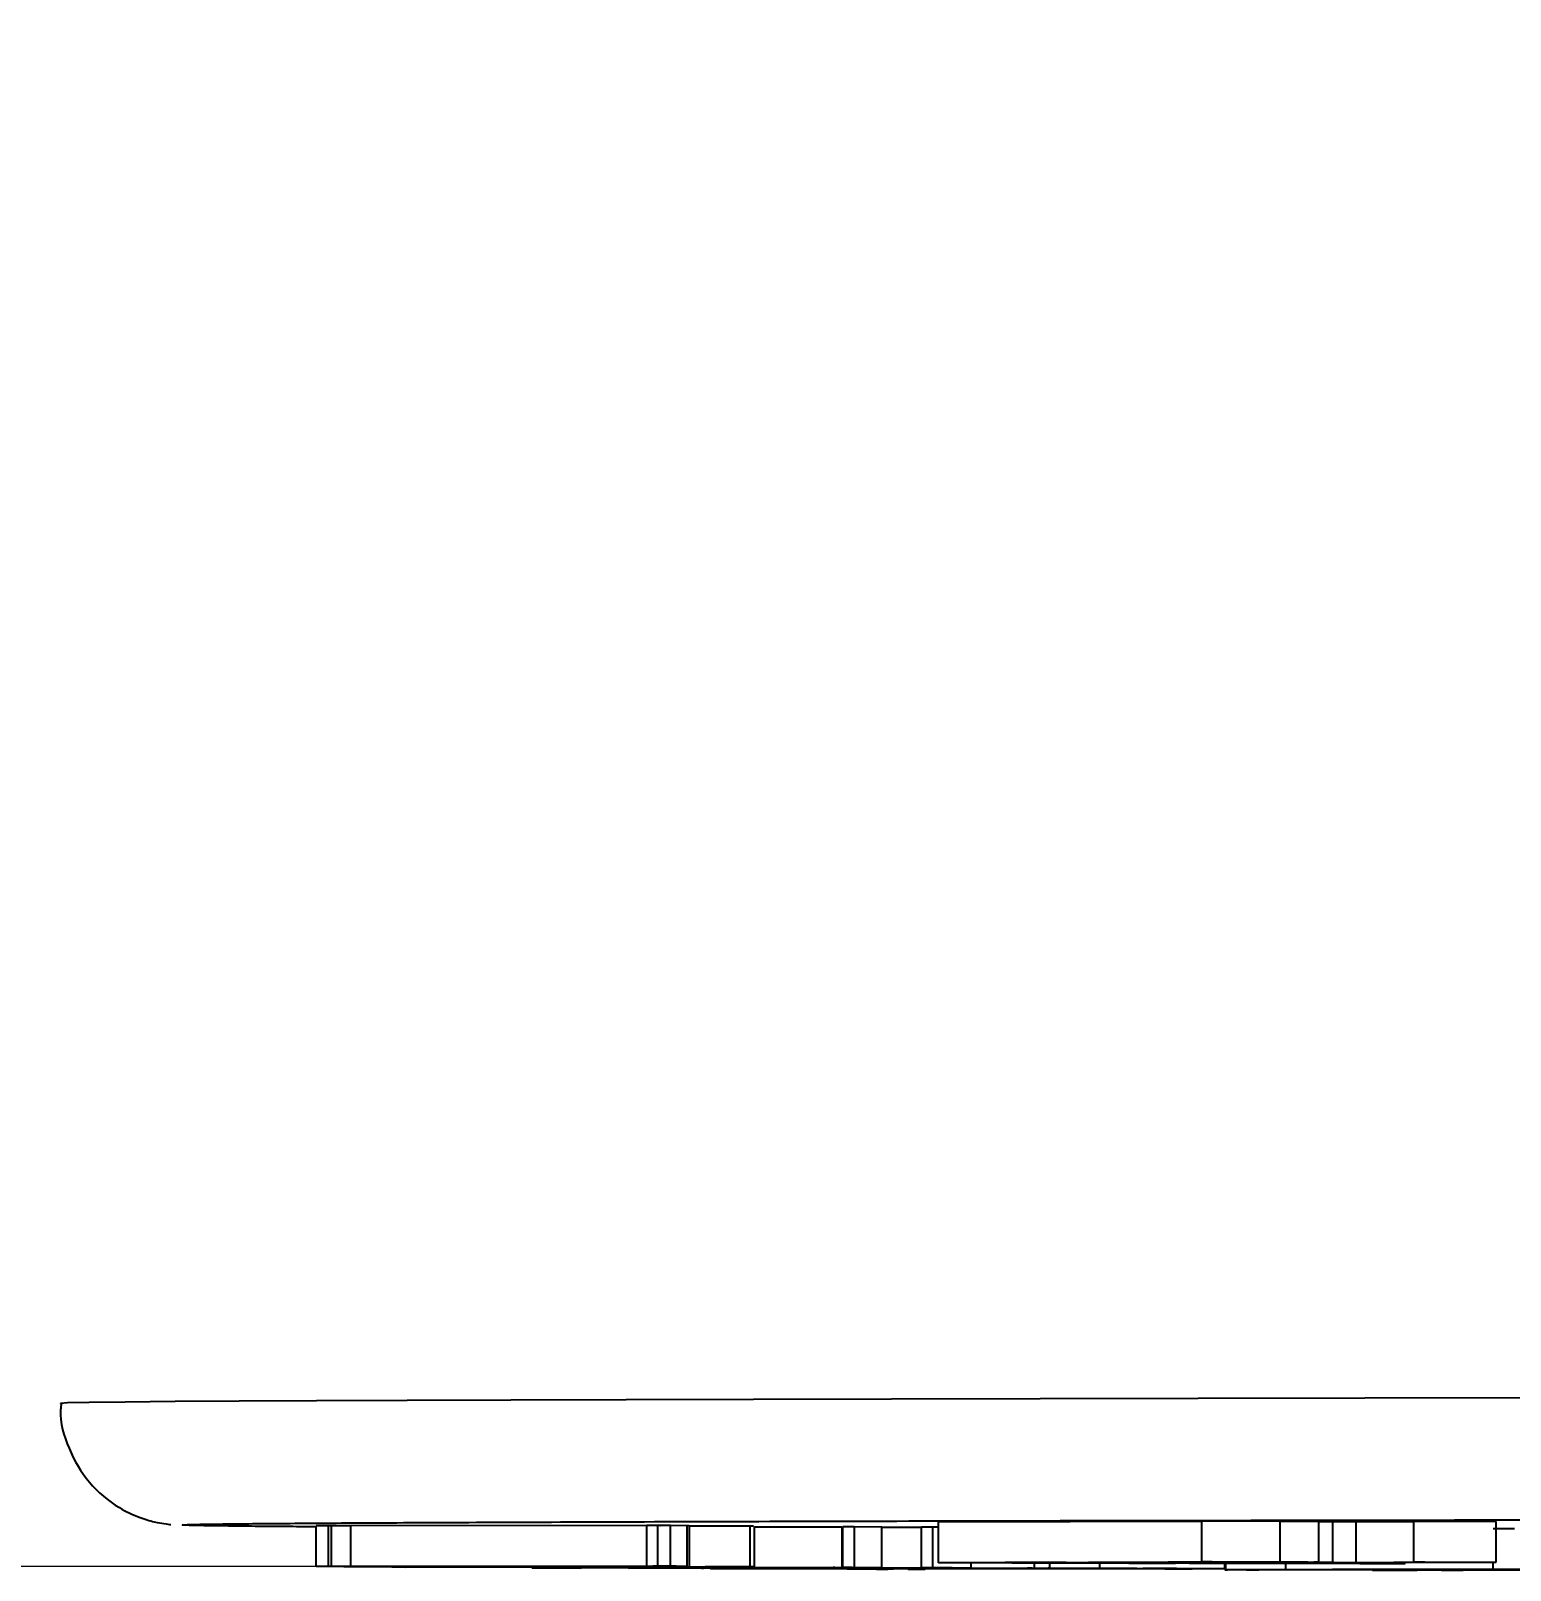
# Model space of a CAD drawing. Header units: millimetres. Extents: x 1890 to 4327, y 775 to 2498.
# Drawn here: x 2937.58 to 2974.07, y 1009.29 to 1047.26 of the extents above; entities that cross this region are included whole.
import ezdxf

# ---------------------------------------------------------------- set-up
doc = ezdxf.new("R2010")
doc.units = ezdxf.units.MM
doc.layers.add('AM_5', color=3, linetype='Continuous', lineweight=25)
doc.styles.add('SLDTEXTSTYLE1', font='txt.shx', dxfattribs={"width": 0.7, "bigfont": 'gbcbig.shx'})
doc.dimstyles.new('SLDDIMSTYLE12$0', dxfattribs={"dimtxt": 12, "dimasz": 10, "dimexe": 0, "dimexo": 0.0625, "dimgap": 0.875, "dimtad": 1, "dimdec": 1, "dimlfac": 1.8, "dimrnd": 1e-09, "dimzin": 12, "dimdsep": 46, "dimtxsty": 'SLDTEXTSTYLE1', "dimcen": 0.09, "dimdle": 8.16, "dimclrd": 3, "dimclre": 3, "dimadec": 0, "dimazin": 3, "dimtfac": 1, "dimtdec": 1, "dimtofl": 0, "dimtmove": 0, "dimatfit": 3, "dimfxl": 0, "dimfrac": 2, "dimtolj": 1, "dimlwd": 5, "dimlwe": 5, "dimarcsym": 0})

# ---------------------------------------------------------------- blocks, each defined once
blk = doc.blocks.new('*D66')
at = {"layer": 'AM_5', "color": 3, "lineweight": 5, "transparency": 16777216}
blk.add_line((2962.817, 1054.537), (2821.77, 1054.537), dxfattribs=at)
at = {"layer": 'AM_5', "color": 3, "linetype": 'Continuous', "lineweight": 5, "transparency": 16777216}
for p, q in [((2821.77, 1044.537), (2821.77, 1019.381)), ((2945.559, 1009.381), (2821.77, 1009.381))]:
    blk.add_line(p, q, dxfattribs=at)
at = {"layer": 'AM_5', "color": 3, "transparency": 16777216}
for points in [[(2820.103, 1044.537), (2823.437, 1044.537), (2821.77, 1054.537)], [(2820.103, 1019.381), (2823.437, 1019.381), (2821.77, 1009.381)]]:
    blk.add_solid(points, dxfattribs=at)
at = {"layer": 'Defpoints', "color": 0, "transparency": 16777216}
for p in [(2962.879, 1054.537), (2821.77, 1009.381), (2945.622, 1009.381)]:
    blk.add_point(p, dxfattribs=at)
at = {"layer": 'AM_5', "color": 0, "transparency": 16777216, "insert": (2814.895, 1031.959), "char_height": 12, "attachment_point": 5, "rotation": 90, "style": 'SLDTEXTSTYLE1'}
blk.add_mtext('\\A1;45', dxfattribs=at)

msp = doc.modelspace()

# ---------------------------------------------------------------- linework, layer by layer
at = {"color": 7, "linetype": 'Continuous', "lineweight": 25}
for p, q in [((2941.311, 1010.402), (2941.366, 1010.404)), ((2944.922, 1010.384), (2944.616, 1010.384)), ((2944.616, 1009.384), (2944.616, 1010.384)), ((2944.986, 1010.384), (2944.922, 1010.384)), ((2944.922, 1009.384), (2944.922, 1010.384)), ((2944.986, 1010.384), (2944.986, 1009.384)), ((2952.776, 1010.386), (2945.475, 1010.383)), ((2945.475, 1009.383), (2945.475, 1010.383)), ((2952.776, 1009.386), (2952.776, 1010.386)), ((2953.354, 1010.387), (2953.048, 1010.387)), ((2953.048, 1009.387), (2953.048, 1010.387)), ((2953.765, 1010.383), (2953.354, 1010.387)), ((2953.354, 1009.387), (2953.354, 1010.387)), ((2953.82, 1010.38), (2953.765, 1010.383)), ((2953.765, 1009.383), (2953.765, 1010.383)), ((2953.823, 1009.38), (2953.823, 1010.38)), ((2955.325, 1009.369), (2955.325, 1010.369)), ((2955.427, 1009.368), (2955.427, 1010.368)), ((2957.592, 1010.35), (2955.427, 1010.348)), ((2957.592, 1009.35), (2957.592, 1010.35)), ((2957.885, 1010.352), (2957.607, 1010.352)), ((2957.607, 1009.352), (2957.607, 1010.352)), ((2958.57, 1010.349), (2957.885, 1010.352)), ((2957.885, 1010.352), (2957.885, 1009.352)), ((2958.57, 1009.349), (2958.57, 1010.349)), ((2959.547, 1010.342), (2958.57, 1010.341)), ((2959.825, 1010.344), (2959.547, 1010.344)), ((2959.547, 1009.344), (2959.547, 1010.344)), ((2959.969, 1010.344), (2959.825, 1010.344)), ((2959.825, 1009.344), (2959.825, 1010.344)), ((2966.46, 1010.488), (2959.969, 1010.468)), ((2959.969, 1009.468), (2959.969, 1010.468)), ((2968.391, 1010.493), (2966.46, 1010.492)), ((2966.46, 1009.492), (2966.46, 1010.492)), ((2968.391, 1009.493), (2968.391, 1010.493)), ((2969.344, 1010.488), (2968.391, 1010.488)), ((2969.344, 1009.488), (2969.344, 1010.488)), ((2970.264, 1010.477), (2969.691, 1010.478)), ((2969.691, 1009.478), (2969.691, 1010.478)), ((2971.692, 1010.482), (2970.264, 1010.477)), ((2970.264, 1009.477), (2970.264, 1010.477)), ((2973.718, 1010.486), (2971.692, 1010.486)), ((2971.692, 1009.486), (2971.692, 1010.486)), ((2973.718, 1009.486), (2973.718, 1010.486)), ((2959.969, 1009.468), (2966.712, 1009.489)), ((2960.837, 1009.468), (2959.969, 1009.468)), ((2960.77, 1009.34), (2960.77, 1009.468)), ((2963.111, 1009.476), (2961.611, 1009.472)), ((2961.775, 1009.467), (2961.775, 1009.472)), ((2961.775, 1009.467), (2961.777, 1009.468)), ((2961.777, 1009.468), (2961.777, 1009.472)), ((2962.335, 1009.336), (2962.335, 1009.467)), ((2962.715, 1009.333), (2962.715, 1009.467)), ((2967.742, 1009.469), (2963.111, 1009.476)), ((2965.081, 1009.482), (2963.663, 1009.478)), ((2963.663, 1009.478), (2968.294, 1009.471)), ((2963.947, 1009.33), (2963.947, 1009.467)), ((2964.662, 1009.462), (2965.807, 1009.463)), ((2969.712, 1009.476), (2965.081, 1009.482)), ((2965.196, 1009.469), (2965.196, 1009.473)), ((2968.391, 1009.493), (2965.633, 1009.484)), ((2965.633, 1009.484), (2969.29, 1009.479)), ((2965.757, 1009.468), (2965.757, 1009.472)), ((2965.807, 1009.463), (2965.807, 1009.472)), ((2965.807, 1009.463), (2967.742, 1009.469)), ((2973.718, 1009.486), (2966.149, 1009.463)), ((2966.46, 1009.492), (2968.391, 1009.493)), ((2966.712, 1009.489), (2966.46, 1009.492)), ((2967.026, 1009.322), (2967.026, 1009.466)), ((2967.04, 1009.466), (2967.04, 1009.298)), ((2967.659, 1009.487), (2967.659, 1009.49)), ((2967.659, 1009.487), (2969.344, 1009.488)), ((2968.294, 1009.478), (2968.294, 1009.471)), ((2968.294, 1009.471), (2969.712, 1009.476)), ((2968.521, 1009.47), (2968.521, 1009.305)), ((2969.691, 1009.478), (2970.264, 1009.477)), ((2970.264, 1009.477), (2971.959, 1009.482)), ((2971.471, 1009.448), (2971.24, 1009.448)), ((2971.471, 1009.448), (2971.471, 1009.479)), ((2971.959, 1009.482), (2971.692, 1009.486)), ((2971.692, 1009.486), (2973.718, 1009.486)), ((2973.645, 1009.308), (2973.645, 1009.486)), ((2945.007, 1009.38), (2944.616, 1009.384)), ((2944.616, 1009.384), (2944.922, 1009.384)), ((2944.922, 1009.384), (2944.986, 1009.384)), ((2945.297, 1009.38), (2945.314, 1009.38)), ((2945.475, 1009.383), (2952.776, 1009.386)), ((2952.923, 1009.384), (2945.622, 1009.381)), ((2946.469, 1009.381), (2946.469, 1009.365)), ((2949.921, 1009.376), (2949.921, 1009.383)), ((2950.878, 1009.34), (2949.933, 1009.344)), ((2949.933, 1009.344), (2950.21, 1009.344)), ((2950.21, 1009.344), (2950.399, 1009.343)), ((2951.156, 1009.34), (2950.878, 1009.34)), ((2950.967, 1009.341), (2951.156, 1009.34)), ((2950.981, 1009.343), (2957.592, 1009.35)), ((2957.365, 1009.349), (2951.123, 1009.342)), ((2951.156, 1009.34), (2951.156, 1009.342)), ((2952.321, 1009.334), (2957.413, 1009.349)), ((2952.321, 1009.334), (2952.321, 1009.344)), ((2952.464, 1009.333), (2952.321, 1009.334)), ((2959.722, 1009.341), (2952.464, 1009.333)), ((2953.104, 1009.387), (2953.048, 1009.387)), ((2953.048, 1009.387), (2953.354, 1009.387)), ((2953.354, 1009.387), (2953.765, 1009.383)), ((2953.765, 1009.383), (2953.746, 1009.38)), ((2958.57, 1009.349), (2954.123, 1009.336)), ((2954.123, 1009.336), (2954.171, 1009.336)), ((2954.171, 1009.336), (2959.58, 1009.342)), ((2954.171, 1009.336), (2954.171, 1009.336)), ((2954.322, 1009.335), (2954.322, 1009.328)), ((2954.666, 1009.325), (2954.359, 1009.327)), ((2956.935, 1009.338), (2956.935, 1009.336)), ((2957.413, 1009.349), (2957.365, 1009.349)), ((2957.75, 1009.351), (2957.607, 1009.352)), ((2957.607, 1009.352), (2957.885, 1009.352)), ((2957.71, 1009.316), (2957.952, 1009.317)), ((2959.395, 1009.312), (2957.71, 1009.316)), ((2957.885, 1009.352), (2958.57, 1009.349)), ((2957.952, 1009.317), (2958.245, 1009.316)), ((2958.86, 1009.316), (2964.523, 1009.325)), ((2959.347, 1009.313), (2959.638, 1009.312)), ((2965.003, 1009.324), (2959.38, 1009.314)), ((2959.638, 1009.312), (2959.395, 1009.312)), ((2959.736, 1009.343), (2959.547, 1009.344)), ((2959.547, 1009.344), (2959.825, 1009.344)), ((2959.572, 1009.327), (2959.572, 1009.341)), ((2959.58, 1009.342), (2959.58, 1009.344)), ((2959.638, 1009.312), (2959.638, 1009.315)), ((2959.825, 1009.344), (2960.77, 1009.34)), ((2960.493, 1009.34), (2960.304, 1009.341)), ((2960.77, 1009.34), (2960.493, 1009.34)), ((2962.119, 1009.328), (2963.947, 1009.33)), ((2962.273, 1009.327), (2962.119, 1009.328)), ((2963.947, 1009.33), (2967.026, 1009.322)), ((2965.748, 1009.318), (2965.546, 1009.319)), ((2967.026, 1009.322), (2965.748, 1009.318)), ((2972.725, 1009.286), (2970.668, 1009.289)), ((2970.668, 1009.289), (2970.849, 1009.289)), ((2970.849, 1009.289), (2971.148, 1009.289)), ((2971.774, 1009.289), (2976.048, 1009.302)), ((2974.432, 1009.294), (2972.459, 1009.288)), ((2972.606, 1009.287), (2972.606, 1009.288)), ((2972.606, 1009.287), (2972.906, 1009.286)), ((2972.906, 1009.286), (2972.725, 1009.286)), ((2972.906, 1009.286), (2972.906, 1009.289))]:
    msp.add_line(p, q, dxfattribs=at)
at = {"color": 7, "linetype": 'Continuous', "lineweight": 25, "flags": 128}
msp.add_lwpolyline([(2993.55, 1013.55), (2988.679, 1013.548), (2983.913, 1013.544), (2979.277, 1013.54), (2974.792, 1013.535), (2970.482, 1013.529), (2966.368, 1013.523), (2962.471, 1013.516), (2958.809, 1013.509), (2955.401, 1013.501), (2952.265, 1013.492), (2949.415, 1013.483), (2946.866, 1013.474), (2944.63, 1013.464), (2942.72, 1013.454), (2941.143, 1013.444), (2939.909, 1013.434), (2939.023, 1013.423), (2938.489, 1013.412), (2938.311, 1013.402), (2938.311, 1013.402)], dxfattribs=at)
at = {"color": 7, "linetype": 'Continuous', "lineweight": 25}
for points, knots in [([(2938.333, 1013.399), (2938.326, 1013.347), (2938.277, 1012.973), (2938.493, 1012.271), (2938.98, 1011.423), (2939.636, 1010.873), (2940.223, 1010.591), (2940.635, 1010.472), (2940.919, 1010.424), (2940.989, 1010.418), (2941.031, 1010.414)], [0, 0, 0, 0, 0.030661, 0.221524, 0.412563, 0.604262, 0.714262, 0.802035, 0.882755, 1, 1, 1, 1]), ([(2941.366, 1010.404), (2941.413, 1010.408), (2941.52, 1010.416), (2942.39, 1010.429), (2943.871, 1010.442), (2946.046, 1010.456), (2948.876, 1010.469), (2952.39, 1010.482), (2956.544, 1010.494), (2961.288, 1010.505), (2966.549, 1010.515), (2972.241, 1010.524), (2978.264, 1010.532), (2984.487, 1010.538), (2990.853, 1010.543), (2997.205, 1010.546), (3003.544, 1010.548), (3009.811, 1010.548), (3016.078, 1010.548), (3022.417, 1010.546), (3028.77, 1010.543), (3035.135, 1010.538), (3041.359, 1010.532), (3047.381, 1010.524), (3053.073, 1010.515), (3058.335, 1010.505), (3063.078, 1010.494), (3067.232, 1010.482), (3070.746, 1010.469), (3073.576, 1010.456), (3075.752, 1010.442), (3077.233, 1010.429), (3078.104, 1010.416), (3078.211, 1010.408), (3078.259, 1010.404)], [0, 0, 0, 0, 0.023828, 0.053273, 0.084485, 0.115699, 0.147957, 0.180726, 0.213842, 0.247136, 0.28043, 0.313546, 0.346314, 0.378573, 0.409785, 0.440999, 0.470442, 0.499888, 0.529332, 0.558778, 0.58999, 0.621203, 0.653462, 0.68623, 0.719347, 0.752641, 0.785934, 0.819051, 0.851819, 0.884078, 0.915289, 0.946503, 0.975948, 1, 1, 1, 1]), ([(2944.616, 1010.357), (2944.397, 1010.358), (2943.442, 1010.364), (2942.413, 1010.375), (2941.469, 1010.388), (2941.364, 1010.397), (2941.311, 1010.402)], [0, 0, 0, 0, 0.093549, 0.407564, 0.703776, 1, 1, 1, 1]), ([(2945.475, 1010.383), (2945.407, 1010.383), (2945.306, 1010.383), (2945.177, 1010.383), (2945.094, 1010.383), (2945.023, 1010.383), (2945, 1010.383), (2944.986, 1010.384)], [0, 0, 0, 0, 0.282258, 0.415886, 0.550305, 0.716557, 1, 1, 1, 1]), ([(2953.105, 1010.386), (2953.106, 1010.386), (2953.111, 1010.386), (2953.065, 1010.386), (2952.974, 1010.386), (2952.869, 1010.386), (2952.797, 1010.386), (2952.776, 1010.386)], [0, 0, 0, 0, 0.132695, 0.344902, 0.557282, 0.875523, 1, 1, 1, 1]), ([(2955.325, 1010.369), (2955.194, 1010.37), (2954.951, 1010.371), (2954.349, 1010.372), (2953.95, 1010.373), (2953.823, 1010.373)], [0, 0, 0, 0, 0.4404149, 0.8228014, 1, 1, 1, 1]), ([(2955.407, 1010.368), (2955.402, 1010.368), (2955.396, 1010.369), (2955.335, 1010.369), (2955.325, 1010.369)], [0, 0, 0, 0, 0.830719, 1, 1, 1, 1]), ([(2969.691, 1010.478), (2969.656, 1010.479), (2969.594, 1010.48), (2969.469, 1010.482), (2969.384, 1010.483), (2969.344, 1010.483)], [0, 0, 0, 0, 0.408182, 0.725272, 1, 1, 1, 1]), ([(2974.173, 1010.307), (2974.158, 1010.307), (2974.062, 1010.308), (2973.835, 1010.308), (2973.645, 1010.308)], [0, 0, 0, 0, 0.156668, 1, 1, 1, 1]), ([(2961.611, 1009.472), (2961.519, 1009.471), (2961.337, 1009.471), (2961.063, 1009.47), (2960.92, 1009.469), (2960.837, 1009.468)], [0, 0, 0, 0, 0.297154, 0.594531, 1, 1, 1, 1]), ([(2965.024, 1009.467), (2964.728, 1009.467), (2964.136, 1009.467), (2963.042, 1009.467), (2962.256, 1009.467), (2961.775, 1009.467)], [0, 0, 0, 0, 0.280043, 0.559301, 1, 1, 1, 1]), ([(2961.777, 1009.468), (2962.087, 1009.468), (2962.707, 1009.469), (2963.564, 1009.469), (2964.247, 1009.47), (2964.764, 1009.47), (2965.047, 1009.47), (2965.178, 1009.469), (2965.196, 1009.469)], [0, 0, 0, 0, 0.277873, 0.555831, 0.757162, 0.870741, 0.982618, 1, 1, 1, 1]), ([(2971.24, 1009.448), (2970.984, 1009.449), (2970.364, 1009.452), (2968.105, 1009.457), (2965.985, 1009.46), (2964.662, 1009.462)], [0, 0, 0, 0, 0.209452, 0.506883, 1, 1, 1, 1]), ([(2965.833, 1009.467), (2965.815, 1009.467), (2965.779, 1009.467), (2965.654, 1009.466), (2965.475, 1009.467), (2965.249, 1009.467), (2965.099, 1009.467), (2965.024, 1009.467)], [0, 0, 0, 0, 0.0876057, 0.1756397, 0.4450626, 0.7212942, 1, 1, 1, 1]), ([(2965.196, 1009.469), (2965.346, 1009.469), (2965.6, 1009.469), (2965.761, 1009.468), (2965.833, 1009.467), (2965.87, 1009.467), (2965.844, 1009.467), (2965.833, 1009.467)], [0, 0, 0, 0, 0.407699, 0.690083, 0.843754, 0.934161, 1, 1, 1, 1]), ([(2966.149, 1009.463), (2966.7, 1009.462), (2967.718, 1009.461), (2969.087, 1009.458), (2970.507, 1009.455), (2971.196, 1009.451), (2971.432, 1009.448), (2971.471, 1009.448)], [0, 0, 0, 0, 0.221372, 0.409276, 0.596404, 0.933221, 1, 1, 1, 1]), ([(2969.29, 1009.479), (2969.097, 1009.48), (2968.793, 1009.482), (2968.272, 1009.485), (2967.864, 1009.487), (2967.659, 1009.487)], [0, 0, 0, 0, 0.46227, 0.729265, 1, 1, 1, 1]), ([(2969.344, 1009.488), (2969.288, 1009.487), (2969.199, 1009.486), (2969.251, 1009.485), (2969.301, 1009.484), (2969.326, 1009.483)], [0, 0, 0, 0, 0.451045, 0.724772, 1, 1, 1, 1]), ([(2969.326, 1009.483), (2969.385, 1009.483), (2969.489, 1009.482), (2969.612, 1009.48), (2969.665, 1009.479), (2969.691, 1009.478)], [0, 0, 0, 0, 0.39149, 0.695584, 1, 1, 1, 1]), ([(2944.986, 1009.384), (2945.004, 1009.383), (2945.03, 1009.383), (2945.125, 1009.383), (2945.22, 1009.383), (2945.34, 1009.383), (2945.429, 1009.383), (2945.475, 1009.383)], [0, 0, 0, 0, 0.35696, 0.506296, 0.628832, 0.807113, 1, 1, 1, 1]), ([(2950.197, 1009.374), (2949.529, 1009.373), (2948.467, 1009.373), (2947.074, 1009.374), (2946.139, 1009.375), (2945.428, 1009.377), (2945.129, 1009.378), (2945.026, 1009.379), (2945.007, 1009.38)], [0, 0, 0, 0, 0.298114, 0.474394, 0.620068, 0.765882, 0.956507, 1, 1, 1, 1]), ([(2945.622, 1009.381), (2945.571, 1009.381), (2945.484, 1009.381), (2945.382, 1009.381), (2945.319, 1009.381), (2945.31, 1009.38), (2945.306, 1009.38)], [0, 0, 0, 0, 0.290202, 0.50382, 0.763034, 1, 1, 1, 1]), ([(2945.314, 1009.38), (2945.408, 1009.379), (2945.587, 1009.378), (2946.264, 1009.376), (2947.28, 1009.375), (2948.548, 1009.375), (2949.483, 1009.375), (2949.921, 1009.376)], [0, 0, 0, 0, 0.179595, 0.343759, 0.495827, 0.763697, 1, 1, 1, 1]), ([(2946.5, 1009.365), (2946.492, 1009.365), (2946.451, 1009.366), (2946.744, 1009.368), (2947.428, 1009.37), (2948.646, 1009.372), (2949.644, 1009.372), (2950.135, 1009.373)], [0, 0, 0, 0, 0.036608, 0.183936, 0.408772, 0.708665, 1, 1, 1, 1]), ([(2951.798, 1009.361), (2951.143, 1009.36), (2950.029, 1009.36), (2948.529, 1009.36), (2947.541, 1009.361), (2946.866, 1009.362), (2946.664, 1009.363), (2946.56, 1009.364)], [0, 0, 0, 0, 0.3332849, 0.5666872, 0.7350111, 0.8630417, 1, 1, 1, 1]), ([(2946.86, 1009.364), (2946.83, 1009.364), (2946.77, 1009.365), (2946.962, 1009.366), (2947.42, 1009.368), (2948.566, 1009.369), (2949.669, 1009.37), (2950.418, 1009.371)], [0, 0, 0, 0, 0.098439, 0.192959, 0.327087, 0.54288, 1, 1, 1, 1]), ([(2951.514, 1009.363), (2950.869, 1009.362), (2949.878, 1009.362), (2948.59, 1009.362), (2947.809, 1009.362), (2947.276, 1009.363), (2946.982, 1009.363), (2946.892, 1009.364), (2946.86, 1009.364)], [0, 0, 0, 0, 0.386905, 0.5938453, 0.741486, 0.8425466, 0.9443486, 1, 1, 1, 1]), ([(2949.921, 1009.376), (2950.581, 1009.376), (2951.535, 1009.376), (2952.622, 1009.378), (2953.205, 1009.379), (2953.37, 1009.38), (2953.452, 1009.38)], [0, 0, 0, 0, 0.452303, 0.653993, 0.826668, 1, 1, 1, 1]), ([(2950.135, 1009.373), (2950.792, 1009.373), (2951.911, 1009.374), (2953.391, 1009.373), (2954.362, 1009.372), (2955.017, 1009.371), (2955.219, 1009.37), (2955.325, 1009.369)], [0, 0, 0, 0, 0.335879, 0.572344, 0.731569, 0.859032, 1, 1, 1, 1]), ([(2953.737, 1009.379), (2953.621, 1009.379), (2953.389, 1009.377), (2952.556, 1009.375), (2951.445, 1009.374), (2950.593, 1009.374), (2950.197, 1009.374)], [0, 0, 0, 0, 0.221306, 0.442951, 0.740483, 1, 1, 1, 1]), ([(2950.399, 1009.343), (2950.44, 1009.343), (2950.499, 1009.343), (2950.625, 1009.343), (2950.74, 1009.343), (2950.863, 1009.343), (2950.941, 1009.343), (2950.981, 1009.343)], [0, 0, 0, 0, 0.3461, 0.493467, 0.642693, 0.820568, 1, 1, 1, 1]), ([(2950.418, 1009.371), (2951.067, 1009.371), (2952.062, 1009.372), (2953.352, 1009.372), (2954.116, 1009.371), (2954.623, 1009.37), (2954.874, 1009.37), (2954.951, 1009.369), (2954.974, 1009.369)], [0, 0, 0, 0, 0.397346, 0.609831, 0.759517, 0.858592, 0.95839, 1, 1, 1, 1]), ([(2951.123, 1009.342), (2951.077, 1009.342), (2950.998, 1009.342), (2950.921, 1009.342), (2950.888, 1009.342), (2950.901, 1009.341), (2950.945, 1009.341), (2950.967, 1009.341)], [0, 0, 0, 0, 0.227355, 0.388209, 0.549679, 0.776891, 1, 1, 1, 1]), ([(2954.974, 1009.369), (2955.01, 1009.369), (2955.078, 1009.368), (2954.974, 1009.367), (2954.677, 1009.366), (2953.709, 1009.364), (2952.556, 1009.363), (2951.643, 1009.363), (2951.514, 1009.363)], [0, 0, 0, 0, 0.099013, 0.188639, 0.277978, 0.435263, 0.920804, 1, 1, 1, 1]), ([(2955.325, 1009.369), (2955.381, 1009.369), (2955.493, 1009.368), (2955.214, 1009.366), (2954.453, 1009.364), (2953.275, 1009.362), (2952.255, 1009.361), (2951.798, 1009.361)], [0, 0, 0, 0, 0.14267, 0.2869, 0.459199, 0.757548, 1, 1, 1, 1]), ([(2952.776, 1009.386), (2952.848, 1009.386), (2952.953, 1009.386), (2953.059, 1009.386), (2953.111, 1009.386), (2953.124, 1009.386), (2953.111, 1009.387), (2953.104, 1009.387)], [0, 0, 0, 0, 0.3039299, 0.4394116, 0.5752405, 0.7665382, 1, 1, 1, 1]), ([(2953.458, 1009.382), (2953.44, 1009.383), (2953.403, 1009.383), (2953.308, 1009.383), (2953.189, 1009.384), (2953.094, 1009.384), (2953.003, 1009.384), (2952.946, 1009.384), (2952.923, 1009.384)], [0, 0, 0, 0, 0.2921955, 0.5874478, 0.7122589, 0.8180509, 0.9240716, 1, 1, 1, 1]), ([(2953.477, 1009.381), (2953.486, 1009.382), (2953.506, 1009.382), (2953.474, 1009.382), (2953.458, 1009.382)], [0, 0, 0, 0, 0.508302, 1, 1, 1, 1]), ([(2954.354, 1009.328), (2954.348, 1009.328), (2954.324, 1009.329), (2954.73, 1009.331), (2955.603, 1009.334), (2956.482, 1009.335), (2956.935, 1009.336)], [0, 0, 0, 0, 0.075612, 0.323708, 0.651392, 1, 1, 1, 1]), ([(2960.11, 1009.325), (2959.527, 1009.324), (2958.535, 1009.323), (2957.051, 1009.323), (2955.979, 1009.323), (2955.17, 1009.324), (2954.837, 1009.325), (2954.666, 1009.325)], [0, 0, 0, 0, 0.333528, 0.567546, 0.735799, 0.864912, 1, 1, 1, 1]), ([(2954.928, 1009.325), (2954.852, 1009.326), (2954.705, 1009.326), (2954.728, 1009.328), (2955, 1009.329), (2955.871, 1009.332), (2956.828, 1009.333), (2957.473, 1009.334)], [0, 0, 0, 0, 0.098651, 0.191047, 0.328598, 0.547094, 1, 1, 1, 1]), ([(2959.572, 1009.327), (2959.003, 1009.326), (2958.128, 1009.325), (2956.922, 1009.324), (2956.126, 1009.324), (2955.528, 1009.324), (2955.142, 1009.325), (2954.983, 1009.325), (2954.928, 1009.325)], [0, 0, 0, 0, 0.386956, 0.593793, 0.740338, 0.842099, 0.944778, 1, 1, 1, 1]), ([(2956.935, 1009.336), (2957.521, 1009.336), (2958.521, 1009.338), (2959.99, 1009.338), (2961.037, 1009.338), (2961.826, 1009.337), (2962.16, 1009.336), (2962.335, 1009.336)], [0, 0, 0, 0, 0.336368, 0.574645, 0.731944, 0.859761, 1, 1, 1, 1]), ([(2957.473, 1009.334), (2958.046, 1009.335), (2958.922, 1009.336), (2960.152, 1009.337), (2960.94, 1009.337), (2961.521, 1009.336), (2961.855, 1009.336), (2961.99, 1009.335), (2962.028, 1009.335)], [0, 0, 0, 0, 0.397528, 0.607391, 0.759995, 0.859904, 0.960457, 1, 1, 1, 1]), ([(2957.592, 1009.35), (2957.642, 1009.35), (2957.723, 1009.35), (2957.806, 1009.35), (2957.839, 1009.351), (2957.83, 1009.351), (2957.783, 1009.351), (2957.75, 1009.351)], [0, 0, 0, 0, 0.239307, 0.388341, 0.538232, 0.677649, 1, 1, 1, 1]), ([(2958.245, 1009.316), (2958.303, 1009.316), (2958.385, 1009.316), (2958.536, 1009.315), (2958.66, 1009.315), (2958.771, 1009.316), (2958.835, 1009.316), (2958.86, 1009.316)], [0, 0, 0, 0, 0.362826, 0.512382, 0.662913, 0.871019, 1, 1, 1, 1]), ([(2959.38, 1009.314), (2959.333, 1009.314), (2959.258, 1009.314), (2959.214, 1009.314), (2959.219, 1009.313), (2959.267, 1009.313), (2959.323, 1009.313), (2959.347, 1009.313)], [0, 0, 0, 0, 0.266956, 0.429529, 0.591357, 0.826533, 1, 1, 1, 1]), ([(2962.028, 1009.335), (2962.109, 1009.335), (2962.263, 1009.334), (2962.297, 1009.333), (2962.152, 1009.332), (2961.438, 1009.33), (2960.469, 1009.328), (2959.67, 1009.327), (2959.572, 1009.327)], [0, 0, 0, 0, 0.099186, 0.189605, 0.279846, 0.434014, 0.930829, 1, 1, 1, 1]), ([(2959.58, 1009.342), (2959.63, 1009.342), (2959.711, 1009.342), (2959.794, 1009.342), (2959.827, 1009.342), (2959.818, 1009.343), (2959.77, 1009.343), (2959.736, 1009.343)], [0, 0, 0, 0, 0.239079, 0.388006, 0.537788, 0.677074, 1, 1, 1, 1]), ([(2960.304, 1009.341), (2960.27, 1009.341), (2960.211, 1009.341), (2960.082, 1009.341), (2959.963, 1009.341), (2959.839, 1009.341), (2959.763, 1009.341), (2959.722, 1009.341)], [0, 0, 0, 0, 0.282446, 0.488833, 0.649378, 0.810868, 1, 1, 1, 1]), ([(2962.677, 1009.332), (2962.576, 1009.332), (2962.301, 1009.33), (2961.372, 1009.327), (2960.502, 1009.326), (2960.11, 1009.325)], [0, 0, 0, 0, 0.242788, 0.658331, 1, 1, 1, 1]), ([(2964.637, 1009.327), (2964.498, 1009.327), (2964.291, 1009.328), (2963.935, 1009.328), (2963.442, 1009.328), (2962.894, 1009.328), (2962.445, 1009.328), (2962.273, 1009.327)], [0, 0, 0, 0, 0.240793, 0.359777, 0.461711, 0.794413, 1, 1, 1, 1]), ([(2962.335, 1009.336), (2962.481, 1009.335), (2962.702, 1009.334), (2962.68, 1009.333), (2962.672, 1009.333)], [0, 0, 0, 0, 0.659487, 1, 1, 1, 1]), ([(2964.523, 1009.325), (2964.562, 1009.325), (2964.664, 1009.326), (2964.773, 1009.326), (2964.839, 1009.326), (2964.854, 1009.326), (2964.856, 1009.326), (2964.838, 1009.326), (2964.763, 1009.326), (2964.687, 1009.327), (2964.637, 1009.327)], [0, 0, 0, 0, 0.166709, 0.438609, 0.487323, 0.517206, 0.541802, 0.578816, 0.723084, 1, 1, 1, 1]), ([(2965.835, 1009.324), (2965.806, 1009.324), (2965.72, 1009.324), (2965.602, 1009.324), (2965.501, 1009.324), (2965.446, 1009.324), (2965.416, 1009.324), (2965.34, 1009.324), (2965.2, 1009.324), (2965.078, 1009.324), (2965.003, 1009.324)], [0, 0, 0, 0, 0.124093, 0.372351, 0.496838, 0.517541, 0.538485, 0.574939, 0.740211, 1, 1, 1, 1]), ([(2965.546, 1009.319), (2965.73, 1009.319), (2965.988, 1009.32), (2966.158, 1009.321), (2966.207, 1009.322)], [0, 0, 0, 0, 0.710757, 1, 1, 1, 1]), ([(2966.215, 1009.322), (2966.218, 1009.322), (2966.232, 1009.322), (2966.11, 1009.323), (2965.944, 1009.323), (2965.835, 1009.324)], [0, 0, 0, 0, 0.096311, 0.412079, 1, 1, 1, 1]), ([(2967.839, 1009.293), (2967.646, 1009.294), (2967.268, 1009.295), (2967.008, 1009.297), (2967.044, 1009.299), (2967.549, 1009.302), (2968.192, 1009.304), (2968.521, 1009.305)], [0, 0, 0, 0, 0.136914, 0.269244, 0.466964, 0.727179, 1, 1, 1, 1]), ([(2968.037, 1009.294), (2967.919, 1009.294), (2967.688, 1009.295), (2967.538, 1009.296), (2967.587, 1009.298), (2968.101, 1009.3), (2968.809, 1009.302), (2969.28, 1009.304)], [0, 0, 0, 0, 0.0990027, 0.1927602, 0.3351777, 0.5578285, 1, 1, 1, 1]), ([(2972.998, 1009.297), (2972.542, 1009.296), (2971.774, 1009.294), (2970.445, 1009.293), (2969.392, 1009.292), (2968.506, 1009.292), (2968.065, 1009.293), (2967.839, 1009.293)], [0, 0, 0, 0, 0.335274, 0.565807, 0.736276, 0.864906, 1, 1, 1, 1]), ([(2972.239, 1009.298), (2971.799, 1009.297), (2971.128, 1009.296), (2970.113, 1009.294), (2969.373, 1009.293), (2968.788, 1009.293), (2968.35, 1009.293), (2968.133, 1009.294), (2968.037, 1009.294)], [0, 0, 0, 0, 0.388784, 0.594507, 0.742724, 0.84452, 0.93111, 1, 1, 1, 1]), ([(2968.521, 1009.305), (2968.979, 1009.306), (2969.756, 1009.308), (2971.074, 1009.309), (2972.101, 1009.31), (2972.964, 1009.309), (2973.411, 1009.309), (2973.645, 1009.308)], [0, 0, 0, 0, 0.337884, 0.573603, 0.730566, 0.85906, 1, 1, 1, 1]), ([(2969.28, 1009.304), (2969.723, 1009.305), (2970.393, 1009.306), (2971.444, 1009.308), (2972.172, 1009.308), (2972.768, 1009.309), (2973.164, 1009.308), (2973.355, 1009.308), (2973.414, 1009.308)], [0, 0, 0, 0, 0.39949, 0.604579, 0.758371, 0.856867, 0.955984, 1, 1, 1, 1]), ([(2971.148, 1009.289), (2971.219, 1009.289), (2971.318, 1009.289), (2971.467, 1009.289), (2971.575, 1009.289), (2971.685, 1009.289), (2971.743, 1009.289), (2971.774, 1009.289)], [0, 0, 0, 0, 0.3451215, 0.47825, 0.6125433, 0.7923859, 1, 1, 1, 1]), ([(2973.414, 1009.308), (2973.535, 1009.308), (2973.766, 1009.307), (2973.943, 1009.306), (2973.969, 1009.305), (2973.621, 1009.302), (2972.932, 1009.3), (2972.331, 1009.299), (2972.239, 1009.298)], [0, 0, 0, 0, 0.099608, 0.189208, 0.278687, 0.431625, 0.91232, 1, 1, 1, 1]), ([(2972.459, 1009.288), (2972.431, 1009.288), (2972.383, 1009.288), (2972.365, 1009.287), (2972.405, 1009.287), (2972.486, 1009.287), (2972.57, 1009.287), (2972.606, 1009.287)], [0, 0, 0, 0, 0.2392653, 0.3980718, 0.5583573, 0.8110269, 1, 1, 1, 1]), ([(2974.424, 1009.303), (2974.265, 1009.302), (2973.97, 1009.3), (2973.303, 1009.298), (2972.998, 1009.297)], [0, 0, 0, 0, 0.541529, 1, 1, 1, 1]), ([(2973.645, 1009.308), (2973.844, 1009.308), (2974.244, 1009.307), (2974.497, 1009.306), (2974.456, 1009.305), (2974.441, 1009.304)], [0, 0, 0, 0, 0.3813, 0.766294, 1, 1, 1, 1])]:
    msp.add_open_spline(points, degree=3, knots=knots, dxfattribs=at)

# ---------------------------------------------------------------- dimensions: what is measured, and where the dimension line sits
at = {"layer": 'AM_5'}
dim = msp.add_linear_dim(base=(2821.77, 1009.381), p1=(2962.879, 1054.537), p2=(2945.622, 1009.381), angle=90, text='45', dimstyle='SLDDIMSTYLE12$0', override={"dimlfac": 1, "dimpost": ''}, dxfattribs=at)
dim.commit()
dim.dimension.update_dxf_attribs({"geometry": '*D66', "text_midpoint": (2814.895, 1031.959)})

doc.saveas('drawing.dxf')
